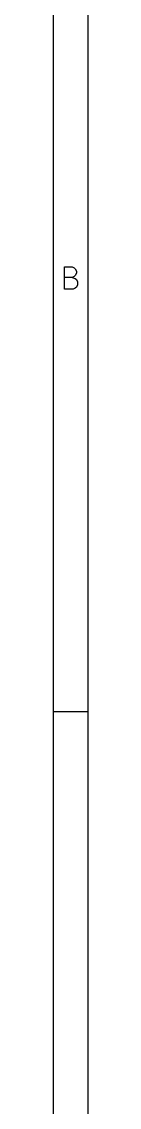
# Model space of a CAD drawing. Header units: millimetres. Extents: x 10 to 287, y -200 to -10.
# Drawn here: x 285 to 287, y -132.8 to -70.1 of the extents above; entities that cross this region are included whole.
import ezdxf

# ---------------------------------------------------------------- set-up
doc = ezdxf.new("R2010")
doc.units = ezdxf.units.MM
doc.layers.add('RED', color=14, linetype='CONTINUOUS')

msp = doc.modelspace()

# ---------------------------------------------------------------- linework, layer by layer
at = {"layer": 'RED', "linetype": 'CONTINUOUS'}
for p, q in [((287.0022, -10), (287.0022, -200.0072)), ((285.0022, -12), (285.0022, -198.0072)), ((285.6617, -85.5937), (285.6617, -84.2937)), ((285.6617, -84.2937), (286.095, -84.2937)), ((286.095, -84.2937), (286.2188, -84.3556)), ((286.2188, -84.3556), (286.2807, -84.4175)), ((286.2807, -84.4175), (286.3426, -84.5413)), ((286.3426, -84.5413), (286.3426, -84.6651)), ((286.095, -84.9127), (285.6617, -84.9127)), ((286.2188, -84.8508), (286.095, -84.9127)), ((286.095, -84.9127), (286.2807, -84.9746)), ((286.2807, -84.7889), (286.2188, -84.8508)), ((286.3426, -84.6651), (286.2807, -84.7889)), ((286.2807, -84.9746), (286.3426, -85.0365)), ((286.3426, -85.0365), (286.4045, -85.1603)), ((286.4045, -85.1603), (286.4045, -85.346)), ((286.1569, -85.5937), (285.6617, -85.5937)), ((286.2807, -85.5318), (286.1569, -85.5937)), ((286.3426, -85.4698), (286.2807, -85.5318)), ((286.4045, -85.346), (286.3426, -85.4698)), ((287.0022, -110), (285.0022, -110))]:
    msp.add_line(p, q, dxfattribs=at)

doc.saveas('drawing.dxf')
